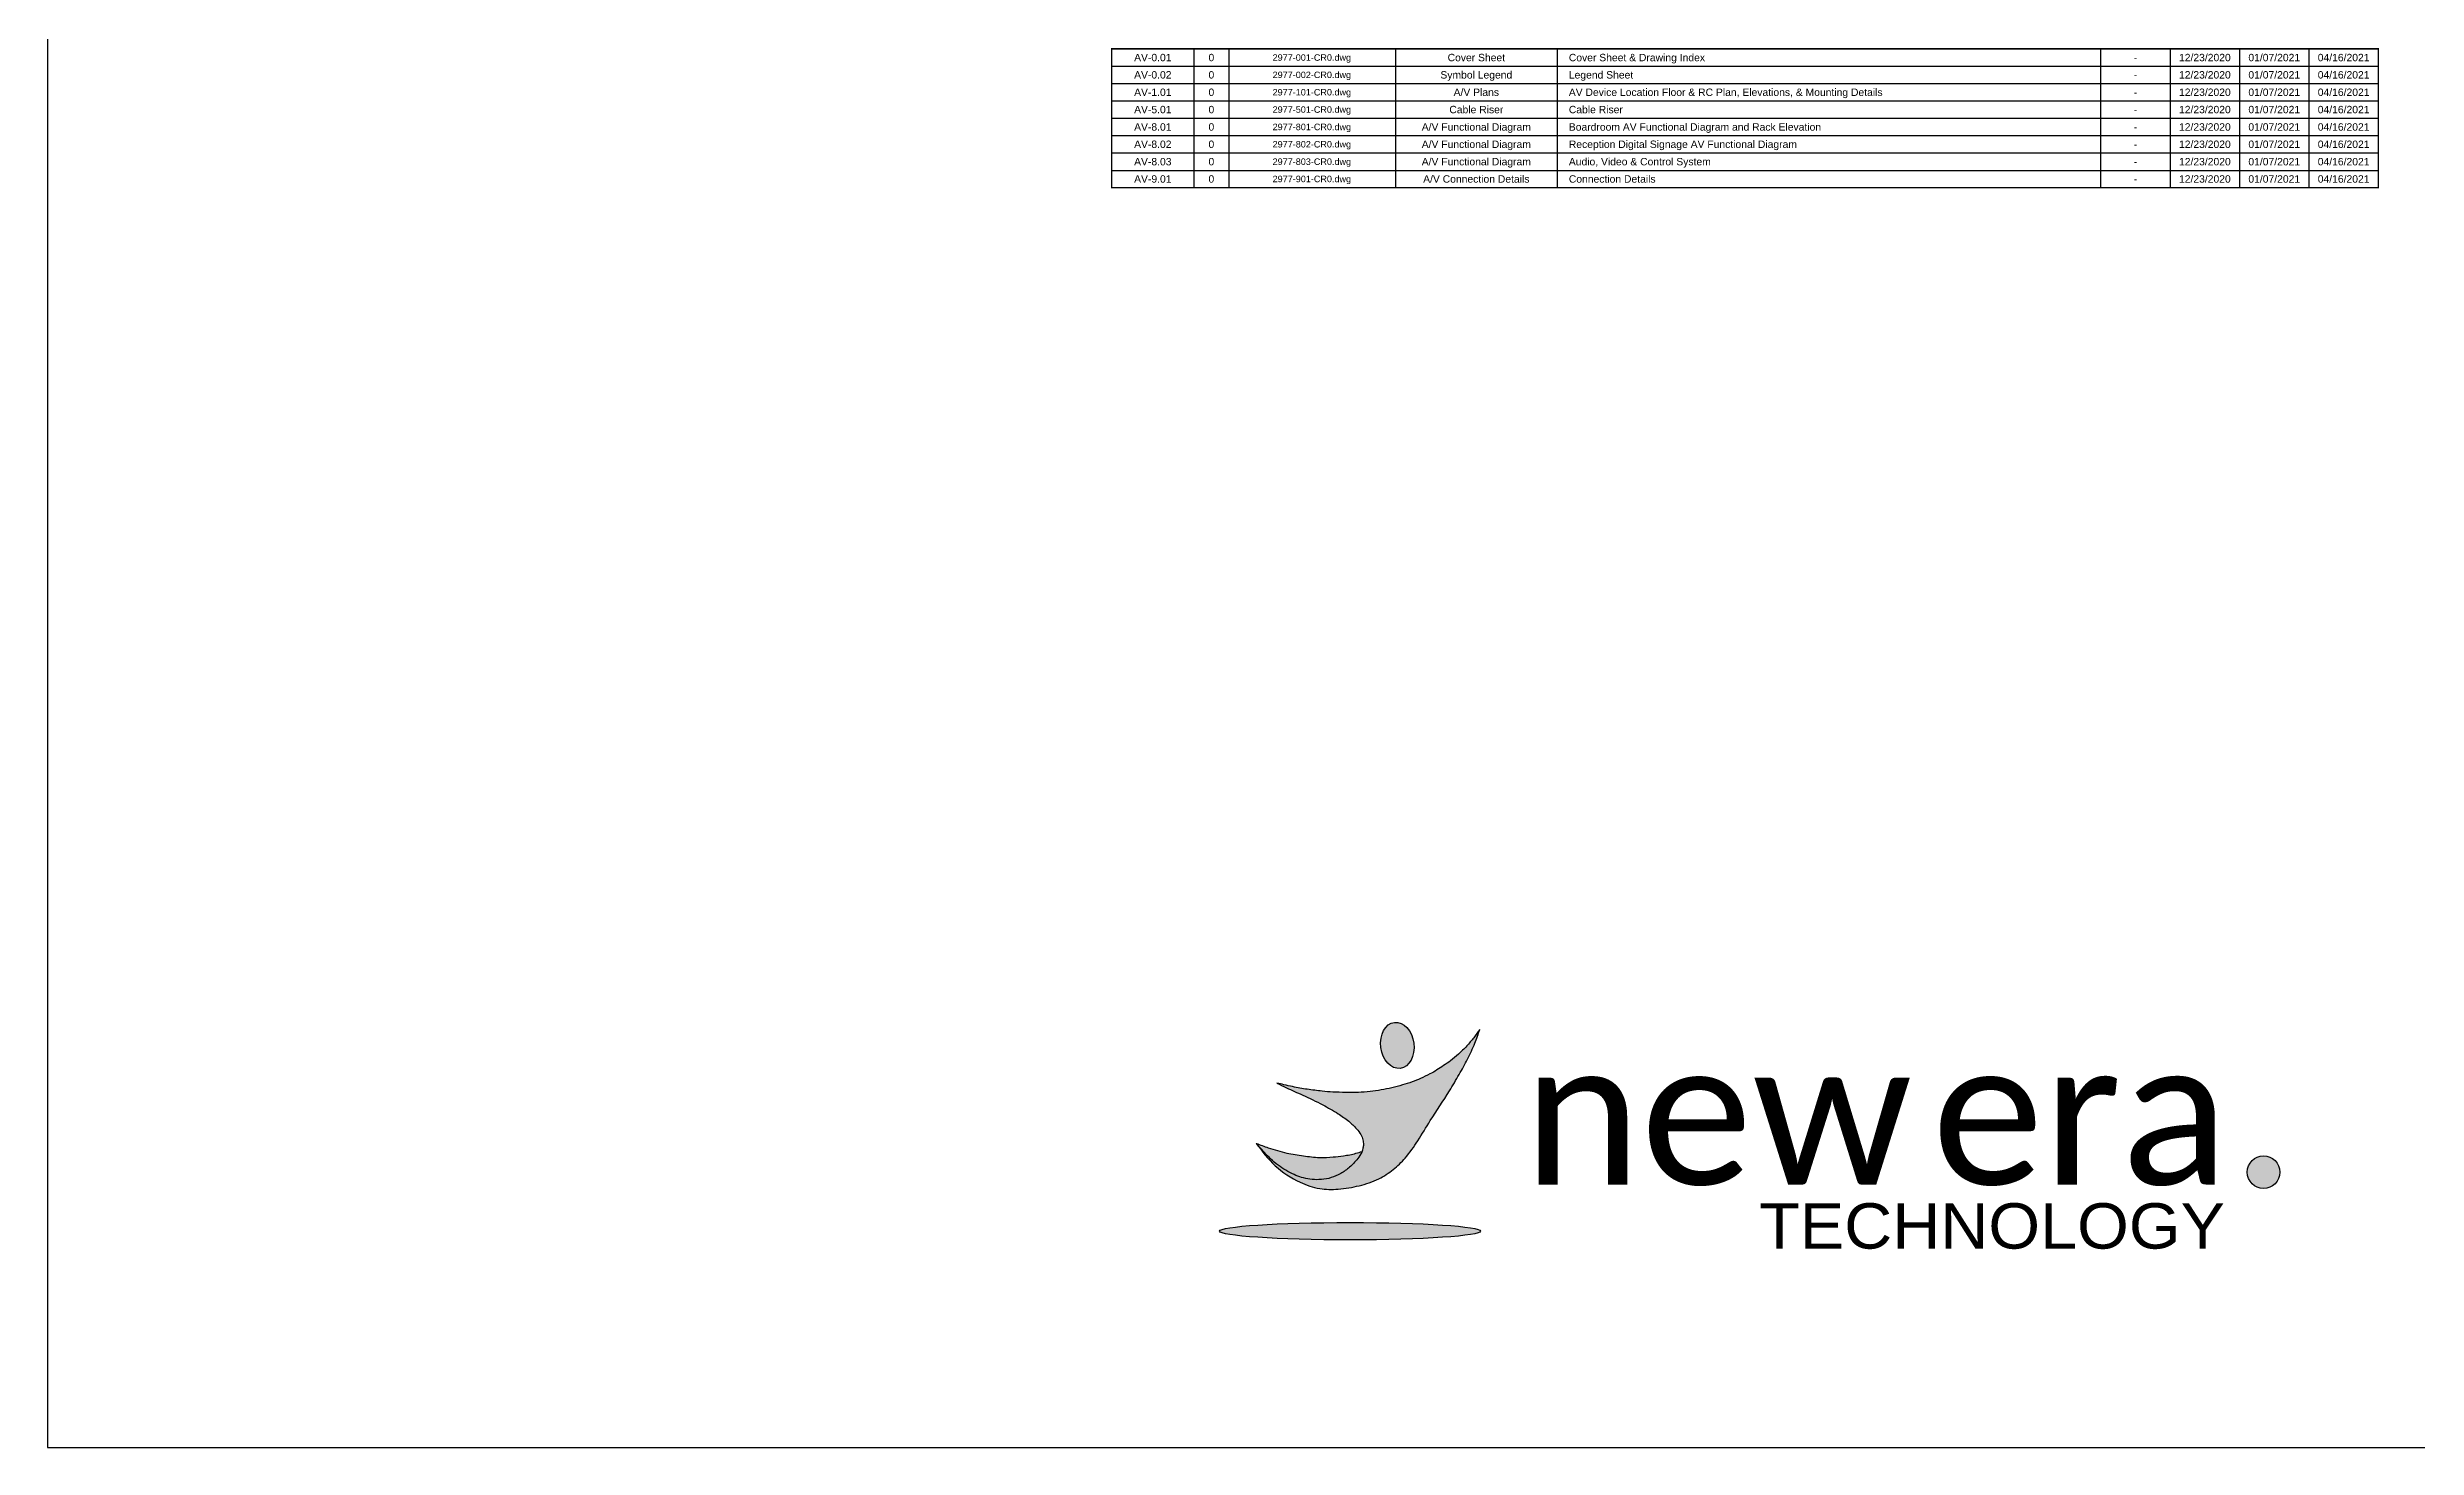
# Paper-space layout 'Layout1' of a CAD drawing. Header units: inches. Extents: x 0 to 40.6, y 0 to 29.3.
# Drawn here: x 0 to 25.61, y 0 to 15.13 of the extents above; entities that cross this region are included whole.
import ezdxf
from ezdxf.enums import TextEntityAlignment as Align

# ---------------------------------------------------------------- set-up
doc = ezdxf.new("R2010")
doc.units = ezdxf.units.IN
doc.header["$MEASUREMENT"] = 0
doc.layers.get('0').update_dxf_attribs({"linetype": 'CONTINUOUS'})
doc.layers.get('DEFPOINTS').update_dxf_attribs({"linetype": 'CONTINUOUS'})
for name, color, linetype in [('AV-NEWERA-logo', 7, 'CONTINUOUS'), ('TABLE-LINES', 7, 'CONTINUOUS'), ('TABLE-TEXT', 7, 'CONTINUOUS')]:
    doc.layers.add(name, color=color, linetype=linetype)
doc.styles.add('Calibri', font='calibri.ttf')
doc.styles.get("Standard").update_dxf_attribs({"font": 'arial.ttf'})

# ---------------------------------------------------------------- blocks, each defined once
blk = doc.blocks.new('CoverSheet - 30x42')
at = {"layer": 'DEFPOINTS'}
blk.add_lwpolyline([(0, 0), (36.7, 0), (36.7, 29.3), (0, 29.3)], close=True, dxfattribs=at)
blk.add_lwpolyline([(0, 0), (36.7, 0), (36.7, 29.3), (0, 29.3)], close=True, dxfattribs=at)
blk = doc.blocks.new('NEW-ERA_LOGO')
at = {"layer": 'AV-NEWERA-logo'}
h = blk.add_hatch(color=5, dxfattribs=at)
h.dxf.hatch_style = 1
edge = h.paths.add_edge_path()
edge.add_spline(control_points=[(-1.274, 2.73), (-1.22, 2.702), (-1.073, 2.627), (-0.801, 2.515), (-0.499, 2.365), (-0.229, 2.216), (-0.03, 2.075), (0.1, 1.951), (0.186, 1.843), (0.225, 1.747), (0.233, 1.665), (0.223, 1.569), (0.177, 1.469), (0.08, 1.351), (-0.039, 1.23), (-0.199, 1.128), (-0.369, 1.065), (-0.538, 1.044), (-0.698, 1.053), (-0.843, 1.084), (-0.986, 1.135), (-1.121, 1.209), (-1.26, 1.299), (-1.382, 1.406), (-1.49, 1.516), (-1.57, 1.608), (-1.618, 1.66), (-1.636, 1.679)], knot_values=[0, 0, 0, 0, 0.182345, 0.495763, 0.881755, 1.194734, 1.419629, 1.609134, 1.73189, 1.832268, 1.914012, 1.977794, 2.118682, 2.23792, 2.435024, 2.624409, 2.801574, 2.975386, 3.131178, 3.280445, 3.418144, 3.584596, 3.741238, 3.914333, 4.070234, 4.203152, 4.281213, 4.281213, 4.281213, 4.281213], degree=3, periodic=0)
edge.add_spline(control_points=[(-1.636, 1.679), (-1.532, 1.543), (-1.323, 1.268), (-0.929, 1.008), (-0.545, 0.878), (-0.189, 0.873), (0.158, 0.935), (0.488, 1.039), (0.753, 1.217), (0.986, 1.437), (1.189, 1.735), (1.429, 2.135), (1.684, 2.511), (1.895, 2.871), (2.049, 3.145), (2.17, 3.407), (2.23, 3.584), (2.258, 3.664)], knot_values=[0, 0, 0, 0, 0.510598, 1.029322, 1.389238, 1.713666, 2.082171, 2.445866, 2.741541, 3.031224, 3.403553, 3.815523, 4.431784, 4.765863, 5.069324, 5.373984, 5.628952, 5.628952, 5.628952, 5.628952], degree=3, periodic=0)
edge.add_spline(control_points=[(2.258, 3.664), (2.224, 3.614), (2.154, 3.513), (2.028, 3.37), (1.894, 3.233), (1.756, 3.122), (1.591, 3.005), (1.42, 2.9), (1.233, 2.812), (1.075, 2.743), (0.907, 2.694), (0.665, 2.628), (0.407, 2.586), (0.137, 2.563), (-0.08, 2.568), (-0.291, 2.568), (-0.513, 2.59), (-0.746, 2.618), (-0.968, 2.659), (-1.143, 2.698), (-1.234, 2.721), (-1.274, 2.73)], knot_values=[0, 0, 0, 0, 0.180666, 0.368831, 0.571946, 0.753743, 0.897755, 1.178164, 1.357195, 1.51623, 1.692928, 1.88355, 2.268068, 2.473702, 2.696847, 2.918867, 3.105156, 3.365616, 3.623987, 3.780166, 3.904642, 3.904642, 3.904642, 3.904642], degree=3, periodic=0)
edge = h.paths.add_edge_path()
edge.add_ellipse((0.822, 3.386), major_axis=(-0.05, 0.4), ratio=0.718151, start_angle=0, end_angle=360)
h = blk.add_hatch(color=253, dxfattribs=at)
h.dxf.hatch_style = 1
edge = h.paths.add_edge_path()
edge.add_spline(control_points=[(0.207, 1.54), (0.172, 1.529), (0.067, 1.493), (-0.103, 1.463), (-0.314, 1.441), (-0.548, 1.428), (-0.816, 1.461), (-1.117, 1.509), (-1.392, 1.588), (-1.566, 1.653), (-1.636, 1.679)], knot_values=[0, 0, 0, 0, 0.10972, 0.331542, 0.514924, 0.747831, 1.030716, 1.324853, 1.662715, 1.884188, 1.884188, 1.884188, 1.884188], degree=3, periodic=0)
edge.add_spline(control_points=[(-1.636, 1.679), (-1.618, 1.66), (-1.57, 1.608), (-1.49, 1.516), (-1.382, 1.406), (-1.26, 1.299), (-1.121, 1.209), (-0.986, 1.135), (-0.843, 1.084), (-0.698, 1.053), (-0.538, 1.044), (-0.369, 1.065), (-0.199, 1.128), (-0.039, 1.23), (0.08, 1.351), (0.165, 1.454), (0.196, 1.514), (0.207, 1.54)], knot_values=[2.035483, 2.035483, 2.035483, 2.035483, 2.113544, 2.246462, 2.402362, 2.575457, 2.732099, 2.898552, 3.03625, 3.185517, 3.34131, 3.515122, 3.692286, 3.881672, 4.078775, 4.198013, 4.281213, 4.281213, 4.281213, 4.281213], degree=3, periodic=0)
h = blk.add_hatch(color=254, dxfattribs=at)
h.dxf.hatch_style = 1
edge = h.paths.add_edge_path()
edge.add_ellipse((0, 0.151), major_axis=(-2.273, 0), ratio=0.066527, start_angle=0, end_angle=360)
at = {"layer": 'AV-NEWERA-logo', "color": 5}
blk.add_ellipse((0.822, 3.386), major_axis=(-0.05, 0.4), ratio=0.718151, dxfattribs=at)
at = {"layer": 'AV-NEWERA-logo', "color": 254}
blk.add_ellipse((0, 0.151), major_axis=(-2.273, 0), ratio=0.066527, dxfattribs=at)
at = {"layer": 'AV-NEWERA-logo', "color": 5}
for points in [[(-1.636, 1.679), (-1.304, 1.29), (-0.873, 1.003), (-0.53, 0.894), (-0.206, 0.883), (0.158, 0.943), (0.501, 1.063), (0.749, 1.225), (0.959, 1.424), (1.178, 1.725), (1.396, 2.075), (1.729, 2.593), (1.899, 2.881), (2.045, 3.147), (2.172, 3.424), (2.258, 3.664)], [(2.258, 3.664), (2.152, 3.517), (2.03, 3.375), (1.886, 3.231), (1.745, 3.116), (1.628, 3.033), (1.388, 2.888), (1.226, 2.81), (1.08, 2.749), (0.911, 2.696), (0.727, 2.647), (0.348, 2.583), (0.143, 2.567), (-0.08, 2.567), (-0.302, 2.572), (-0.488, 2.588), (-0.746, 2.621), (-1.001, 2.667), (-1.153, 2.701), (-1.274, 2.73)], [(-1.274, 2.73), (-1.111, 2.648), (-0.825, 2.521), (-0.478, 2.351), (-0.207, 2.196), (-0.024, 2.064), (0.112, 1.932), (0.185, 1.834), (0.222, 1.74), (0.231, 1.659), (0.223, 1.596), (0.168, 1.466), (0.095, 1.372), (-0.046, 1.234), (-0.206, 1.132), (-0.372, 1.071), (-0.544, 1.048), (-0.7, 1.057), (-0.846, 1.088), (-0.975, 1.135), (-1.122, 1.213), (-1.253, 1.299), (-1.385, 1.411), (-1.494, 1.522), (-1.583, 1.621), (-1.636, 1.679)]]:
    blk.add_spline(points, degree=3, dxfattribs=at)
at = {"layer": 'AV-NEWERA-logo', "color": 253}
blk.add_spline([(-1.636, 1.679), (-1.427, 1.604), (-1.102, 1.512), (-0.812, 1.462), (-0.531, 1.435), (-0.298, 1.444), (-0.116, 1.464), (0.102, 1.507), (0.207, 1.54)], degree=3, dxfattribs=at)
blk = doc.blocks.new('NEW ERA')
at = {"layer": 'AV-NEWERA-logo'}
h = blk.add_hatch(color=5, dxfattribs=at)
h.dxf.hatch_style = 1
h.paths.add_polyline_path([(18.672, 1.506, 1), (18.103, 1.506, 1)])
at = {"layer": 'AV-NEWERA-logo', "color": 5}
blk.add_circle((18.387, 1.506), 0.284, dxfattribs=at)
at = {"layer": 'AV-NEWERA-logo'}
blk.add_blockref('NEW-ERA_LOGO', (2.48, 0.328), dxfattribs=at)
at = {"layer": 'AV-NEWERA-logo', "color": 5, "width": 1.05}
blk.add_text('TECHNOLOGY', height=0.79, dxfattribs=at).set_placement((13.659, 0.571), align=Align.MIDDLE)
at = {"layer": 'AV-NEWERA-logo', "color": 5, "char_height": 2.5, "attachment_point": 5, "style": 'Calibri'}
for s, insert in [('new ', (8.881, 2.527)), ('era ', (15.195, 2.527))]:
    blk.add_mtext_dynamic_manual_height_columns(s, width=7.203, gutter_width=1, heights=[0], dxfattribs=dict(at, insert=insert))
blk = doc.blocks.new('NEW ERA LOGO')
at = {"layer": 'AV-NEWERA-logo'}
blk.add_blockref('NEW ERA', (0.03, 0.065), dxfattribs=at)

psp = doc.layouts.get("Layout1")

# ---------------------------------------------------------------- linework, layer by layer
at = {"layer": 'TABLE-LINES', "const_width": 0.015}
psp.add_lwpolyline([(25.196, 15.115), (11.504, 15.115), (11.504, 13.615), (25.196, 13.615)], close=True, dxfattribs=at)
at = {"layer": 'TABLE-LINES'}
for points in [[(12.394, 15.115), (12.394, 13.615)], [(12.769, 15.115), (12.769, 13.615)], [(14.571, 15.115), (14.571, 13.615)], [(16.321, 15.115), (16.321, 13.615)], [(22.946, 15.115), (22.946, 13.615)], [(23.696, 15.115), (23.696, 13.615)], [(24.446, 15.115), (24.446, 13.615)], [(11.504, 14.927), (25.196, 14.927)], [(11.504, 14.74), (25.196, 14.74)], [(11.504, 14.552), (25.196, 14.552)], [(11.504, 14.365), (25.196, 14.365)], [(11.504, 14.177), (25.196, 14.177)], [(11.504, 13.99), (25.196, 13.99)], [(11.504, 13.802), (25.196, 13.802)], [(11.504, 13.615), (25.196, 13.615)]]:
    psp.add_lwpolyline(points, dxfattribs=at)
at = {"layer": 'TABLE-LINES', "const_width": 0.015}
psp.add_lwpolyline([(22.196, 15.115), (22.196, 13.615)], dxfattribs=at)

# ---------------------------------------------------------------- block references
psp.add_blockref('CoverSheet - 30x42', (0, 0))
at = {"xscale": 0.6206932541966526, "yscale": 0.6206932541966526, "zscale": 0.6206932541966526}
psp.add_blockref('NEW ERA LOGO', (12.524, 2.001), dxfattribs=at)

# ---------------------------------------------------------------- texts
at = {"layer": 'TABLE-TEXT', "lineweight": 0}
for s, height, p in [('AV-0.01', 0.08, (11.949, 15.021)), ('AV-0.02', 0.08, (11.949, 14.834)), ('0', 0.08, (12.582, 15.021)), ('0', 0.08, (12.582, 14.834)), ('2977-001-CR0.dwg', 0.07, (13.668, 15.021)), ('2977-002-CR0.dwg', 0.07, (13.668, 14.834)), ('Symbol Legend', 0.08, (15.446, 14.834)), ('Cover Sheet', 0.08, (15.446, 15.021)), ('-', 0.08, (22.571, 15.021)), ('12/23/2020', 0.08, (23.321, 15.021)), ('12/23/2020', 0.08, (23.321, 14.834)), ('01/07/2021', 0.08, (24.071, 15.021)), ('01/07/2021', 0.08, (24.071, 14.834)), ('04/16/2021', 0.08, (24.821, 15.021)), ('04/16/2021', 0.08, (24.821, 14.834)), ('AV-1.01', 0.08, (11.949, 14.646)), ('0', 0.08, (12.582, 14.646)), ('2977-101-CR0.dwg', 0.07, (13.668, 14.646)), ('A/V Plans', 0.08, (15.446, 14.646)), ('-', 0.08, (22.571, 14.834)), ('-', 0.08, (22.571, 14.646)), ('12/23/2020', 0.08, (23.321, 14.646)), ('01/07/2021', 0.08, (24.071, 14.646)), ('04/16/2021', 0.08, (24.821, 14.646)), ('AV-5.01', 0.08, (11.949, 14.459)), ('0', 0.08, (12.582, 14.459)), ('2977-501-CR0.dwg', 0.07, (13.668, 14.459)), ('Cable Riser', 0.08, (15.446, 14.459)), ('-', 0.08, (22.571, 14.459)), ('12/23/2020', 0.08, (23.321, 14.459)), ('01/07/2021', 0.08, (24.071, 14.459)), ('04/16/2021', 0.08, (24.821, 14.459)), ('AV-8.01', 0.08, (11.949, 14.271)), ('AV-8.02', 0.08, (11.949, 14.084)), ('0', 0.08, (12.582, 14.271)), ('0', 0.08, (12.582, 14.084)), ('2977-801-CR0.dwg', 0.07, (13.668, 14.271)), ('2977-802-CR0.dwg', 0.07, (13.668, 14.084)), ('A/V Functional Diagram', 0.08, (15.446, 14.271)), ('A/V Functional Diagram', 0.08, (15.446, 14.084)), ('-', 0.08, (22.571, 14.271)), ('12/23/2020', 0.08, (23.321, 14.271)), ('12/23/2020', 0.08, (23.321, 14.084)), ('01/07/2021', 0.08, (24.071, 14.271)), ('01/07/2021', 0.08, (24.071, 14.084)), ('04/16/2021', 0.08, (24.821, 14.271)), ('04/16/2021', 0.08, (24.821, 14.084)), ('AV-8.03', 0.08, (11.949, 13.896)), ('0', 0.08, (12.582, 13.896)), ('2977-803-CR0.dwg', 0.07, (13.668, 13.896)), ('A/V Functional Diagram', 0.08, (15.446, 13.896)), ('-', 0.08, (22.571, 14.084)), ('-', 0.08, (22.571, 13.896)), ('12/23/2020', 0.08, (23.321, 13.896)), ('01/07/2021', 0.08, (24.071, 13.896)), ('04/16/2021', 0.08, (24.821, 13.896)), ('AV-9.01', 0.08, (11.949, 13.709)), ('0', 0.08, (12.582, 13.709)), ('2977-901-CR0.dwg', 0.07, (13.668, 13.709)), ('A/V Connection Details', 0.08, (15.446, 13.709)), ('-', 0.08, (22.571, 13.709)), ('12/23/2020', 0.08, (23.321, 13.709)), ('01/07/2021', 0.08, (24.071, 13.709)), ('04/16/2021', 0.08, (24.821, 13.709))]:
    psp.add_text(s, height=height, dxfattribs=at).set_placement(p, align=Align.MIDDLE_CENTER)
for s, p in [('Cover Sheet & Drawing Index', (16.446, 15.021)), ('Legend Sheet', (16.446, 14.834)), ('AV Device Location Floor & RC Plan, Elevations, & Mounting Details', (16.446, 14.646)), ('Cable Riser', (16.446, 14.459)), ('Boardroom AV Functional Diagram and Rack Elevation', (16.446, 14.271)), ('Reception Digital Signage AV Functional Diagram', (16.446, 14.084)), ('Audio, Video & Control System', (16.446, 13.896)), ('Connection Details', (16.446, 13.709))]:
    psp.add_text(s, height=0.08, dxfattribs=at).set_placement(p, align=Align.MIDDLE_LEFT)

doc.saveas('drawing.dxf')
